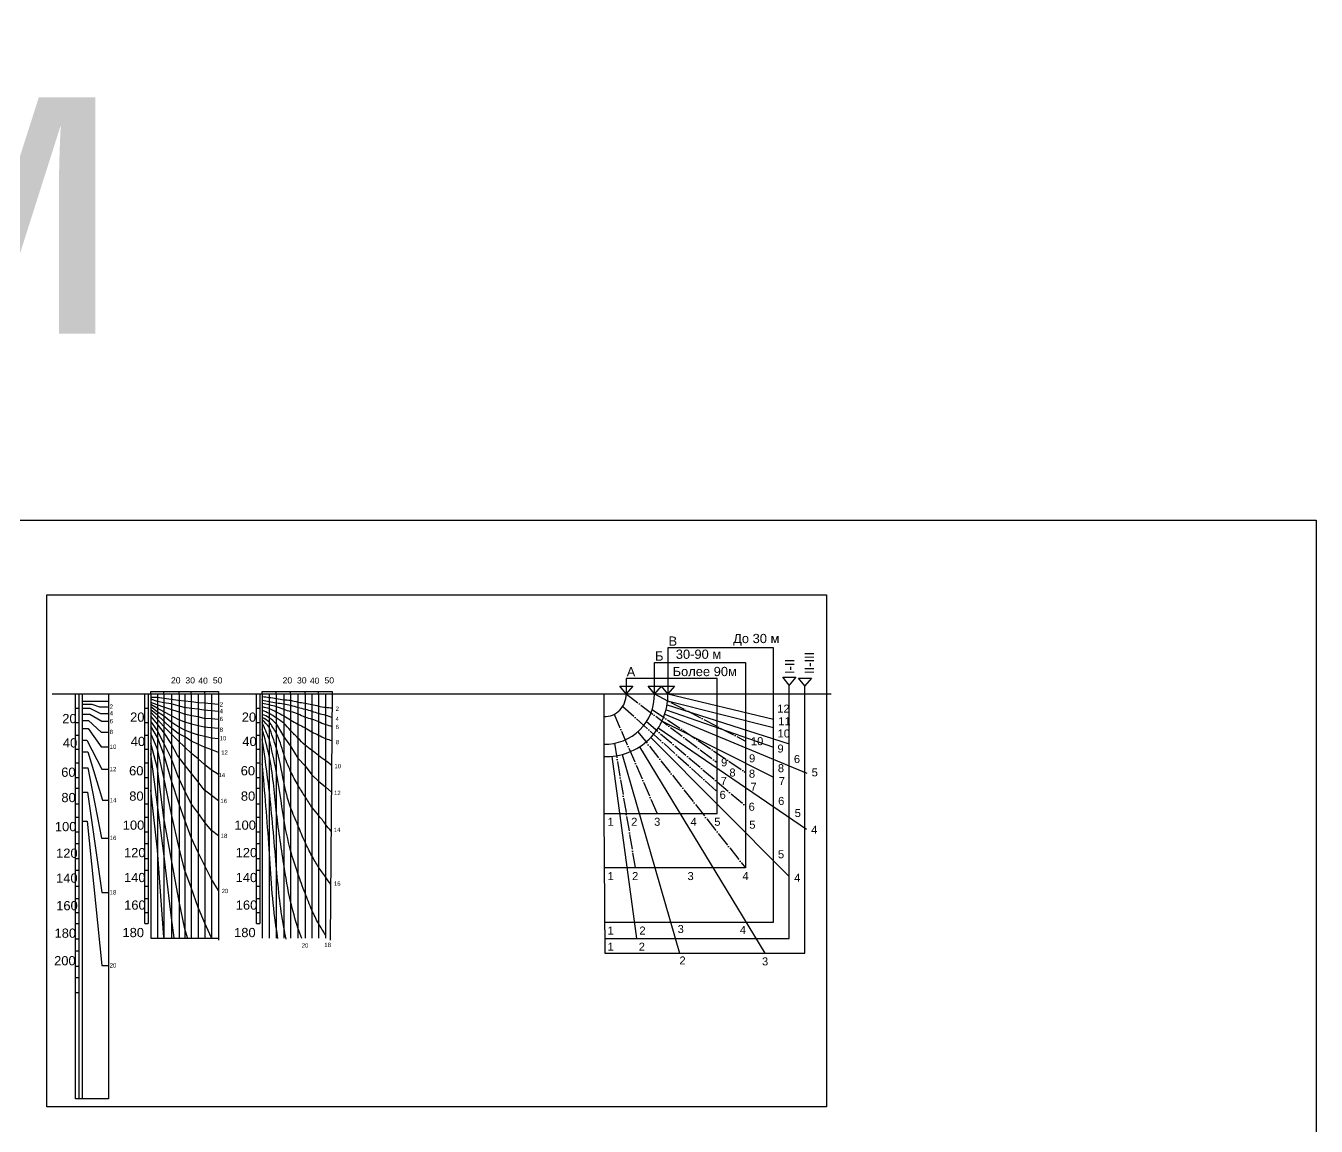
# Model space of a CAD drawing. Header units: millimetres. Extents: x 3866 to 35600, y -8896 to 9491.
# Drawn here: x 12171 to 14267, y 3456 to 5243 of the extents above; entities that cross this region are included whole.
import ezdxf

# ---------------------------------------------------------------- set-up
doc = ezdxf.new("R2010")
doc.units = ezdxf.units.MM
doc.linetypes.add('ACAD_ISO04W100', pattern=[30, 24, -3, 0, -3])
doc.layers.add('ВДМ', color=7, linetype='Continuous')
doc.layers.add('шум1', color=243, linetype='Continuous')
doc.styles.get("Standard").update_dxf_attribs({"font": 'arial.ttf'})
picture_1 = doc.add_image_def('image1.jpg', size_in_pixel=(1747, 1147))

msp = doc.modelspace()

# ---------------------------------------------------------------- linework, layer by layer
for points in [[(13111.636, 3786.824), (13385.204, 3786.824), (13385.204, 4232.834), (13213.877, 4232.834), (13213.877, 4157.632)], [(13191.951, 4157.632), (13191.951, 4208.529), (13339.902, 4208.529), (13339.902, 3875.282), (13111.636, 3875.282)], [(13109.661, 4157.632), (13109.661, 3963.511), (13294.127, 3963.511), (13294.127, 4183.014), (13145.892, 4183.014), (13145.892, 4157.632)], [(13111.636, 3760.57), (13410.713, 3760.57), (13410.713, 4172.182)], [(13410.713, 4172.182), (13400.526, 4184.781), (13421.676, 4184.781), (13410.713, 4172.182)], [(13436.397, 4170.975), (13426.21, 4183.574), (13447.36, 4183.574), (13436.397, 4170.975)], [(12213.193, 4157.632), (13479.252, 4157.632)], [(12256.851, 4157.632), (12256.851, 3500.078), (12251.602, 3500.078), (12251.602, 4157.632)], [(12305.073, 4157.632), (12305.073, 3499.708), (12251.602, 3499.708)], [(12262.264, 4157.632), (12262.264, 3499.708)], [(12364.066, 3784.639), (12364.066, 4157.632)], [(12369.315, 4157.632), (12369.315, 3784.639)], [(12373.534, 4157.632), (12373.534, 4161.751), (12483.711, 4161.751), (12483.711, 3757.729)], [(12373.534, 4157.632), (12373.534, 3760.952)], [(12483.711, 4140.496), (12471.981, 4141.725), (12461.044, 4142.87), (12450.579, 4143.365), (12439.857, 4144.662), (12428.183, 4146.075), (12418.35, 4147.264), (12407.015, 4148.635), (12395.553, 4150.271), (12383.949, 4151.928), (12373.534, 4151.928)], [(12384.42, 4157.632), (12384.42, 3760.952)], [(12394.708, 4157.632), (12394.708, 4161.751)], [(12394.708, 4157.632), (12394.708, 3760.952)], [(12407.225, 4157.632), (12407.225, 3760.952)], [(12419.549, 4157.632), (12419.549, 4161.751)], [(12419.549, 4157.632), (12419.549, 3760.952)], [(12429.242, 4157.632), (12429.242, 3760.952)], [(12439.041, 4157.632), (12439.041, 4161.751)], [(12439.041, 4157.632), (12439.041, 3760.952)], [(12450.877, 4157.632), (12450.877, 3760.952)], [(12461.557, 4157.632), (12461.557, 4161.751)], [(12461.557, 4157.632), (12461.557, 3760.952)], [(12472.395, 4157.632), (12472.395, 3760.952)], [(12545.418, 3784.639), (12545.418, 4157.632)], [(12550.667, 4157.632), (12550.667, 3784.639)], [(12554.887, 4157.632), (12554.887, 4161.751), (12668.561, 4161.751), (12665.064, 3757.729)], [(12554.887, 4157.632), (12554.887, 3760.952)], [(12565.969, 4157.632), (12565.969, 3760.952)], [(12577.523, 4157.632), (12577.523, 4161.751)], [(12577.523, 4157.632), (12577.523, 3760.952)], [(12589.745, 4157.632), (12589.745, 3760.952)], [(12600.902, 4157.632), (12600.902, 4161.751)], [(12600.902, 4157.632), (12600.902, 3760.952)], [(12612.848, 4157.632), (12612.848, 3760.952)], [(12624.281, 4157.632), (12624.281, 4161.751)], [(12624.281, 4157.632), (12624.281, 3760.952)], [(12635.444, 4157.632), (12635.444, 3760.952)], [(12646.015, 4157.632), (12646.015, 4161.751)], [(12646.015, 4157.632), (12646.015, 3760.952)], [(12657.65, 4157.632), (12657.65, 3760.952)], [(13109.661, 3963.511), (13111.636, 3736.744), (13436.397, 3736.744), (13436.397, 4170.975)], [(13145.892, 4157.632), (13135.705, 4170.231), (13156.855, 4170.231), (13145.892, 4157.632)], [(13191.951, 4157.632), (13181.764, 4170.231), (13202.914, 4170.231), (13191.951, 4157.632)], [(13213.877, 4157.632), (13203.69, 4170.231), (13224.84, 4170.231), (13213.877, 4157.632)], [(13213.877, 4157.632), (13385.204, 4116.857)], [(12251.602, 4134.426), (12256.851, 4134.426)], [(12262.264, 4145.7), (12305.073, 4145.7)], [(12262.264, 4140.853), (12277.685, 4140.954), (12290.224, 4136.914), (12305.073, 4136.914)], [(12262.264, 4134.768), (12262.264, 4134.768), (12274.756, 4134.768), (12292.048, 4126.083), (12305.073, 4126.083)], [(12364.066, 4134.426), (12369.315, 4134.426)], [(12483.711, 4128.909), (12471.523, 4130.146), (12459.59, 4131.27), (12450.247, 4132.731), (12439.666, 4134.192), (12428.044, 4135.797), (12418.231, 4138.367), (12406.524, 4141.514), (12394.704, 4143.2), (12384.674, 4145.583), (12373.534, 4149.256)], [(12483.711, 4116.095), (12471.78, 4116.998), (12460.552, 4117.848), (12450.417, 4120.271), (12439.873, 4122.188), (12428.488, 4125.083), (12418.092, 4128.614), (12406.371, 4132.596), (12395.044, 4136.443), (12384.049, 4140.157), (12373.534, 4143.709)], [(12483.711, 4101.293), (12471.428, 4102.55), (12460.521, 4103.666), (12450.457, 4106.047), (12439.619, 4108.697), (12427.934, 4112.158), (12417.982, 4116.062), (12406.147, 4122.536), (12394.687, 4128.804), (12384.294, 4134.488), (12373.534, 4140.649)], [(12483.711, 4084.882), (12472.284, 4085.741), (12461.472, 4088.601), (12451.162, 4090.746), (12439.921, 4094.393), (12428.715, 4098.929), (12417.832, 4105.006), (12406.14, 4112.412), (12394.541, 4121.921), (12384.016, 4128.571), (12373.534, 4136.534)], [(12483.711, 4062.783), (12472.665, 4067.091), (12461.161, 4071.327), (12451.154, 4075.824), (12440.063, 4080.809), (12428.722, 4087.771), (12418.061, 4093.556), (12405.251, 4103.762), (12395.511, 4112.755), (12384.353, 4123.059), (12373.534, 4132.13)], [(12545.418, 4134.426), (12550.667, 4134.426)], [(13210.851, 4131.879), (13385.204, 4071.481)], [(13212.532, 4139.956), (13410.713, 4076.415)], [(13213.401, 4146.546), (13385.204, 4103.268)], [(12251.602, 4111.342), (12256.851, 4111.342)], [(12262.264, 4124.667), (12274.42, 4124.667), (12294.179, 4113.232), (12305.073, 4113.232)], [(12262.264, 4114.426), (12272.293, 4114.426), (12292.964, 4095.706), (12305.073, 4095.706)], [(12364.066, 4111.342), (12369.315, 4111.342)], [(12483.711, 4026.695), (12472.064, 4033.853), (12461.079, 4043.322), (12450.614, 4052.342), (12439.902, 4060.8), (12428.339, 4072), (12418.372, 4081.654), (12406.062, 4093.579), (12394.174, 4105.094), (12385.292, 4115.651), (12373.534, 4127.89)], [(12483.711, 3983.831), (12472.473, 3992.624), (12460.458, 4002.026), (12450.67, 4014.662), (12439.832, 4028.652), (12428.152, 4043.729), (12417.264, 4057.784), (12406.727, 4077.15), (12395.141, 4094.621), (12384.733, 4108.358), (12373.534, 4121.615)], [(12483.711, 3927.461), (12472.141, 3935.943), (12462.019, 3948.374), (12451.252, 3963.66), (12440.083, 3978.717), (12429.286, 3998.608), (12417.769, 4024.787), (12406.218, 4054.83), (12394.093, 4079.046), (12384.204, 4098.796), (12373.534, 4113.41)], [(12545.418, 4111.342), (12550.667, 4111.342)], [(13204.343, 4113.633), (13385.204, 4022.3)], [(13208.718, 4124.572), (13439.446, 4028.813)], [(12251.602, 4090.673), (12256.851, 4090.673)], [(12262.264, 4101.486), (12271.776, 4101.486), (12293.022, 4071.678), (12305.073, 4071.678)], [(12364.066, 4090.673), (12369.315, 4090.673)], [(12483.711, 3838.652), (12472.395, 3856.646), (12461.557, 3878.201), (12450.877, 3900.229), (12439.041, 3924.643), (12429.242, 3952.825), (12419.549, 3978.69), (12407.225, 4016.664), (12394.708, 4059.695), (12384.42, 4086.873), (12373.534, 4105.516)], [(12472.395, 3761.294), (12461.557, 3785.36), (12450.877, 3810.554), (12439.041, 3843.198), (12429.242, 3870.929), (12419.549, 3907.404), (12407.225, 3962.201), (12394.708, 4021.766), (12384.42, 4068.189), (12373.534, 4093.487)], [(12545.418, 4090.673), (12550.667, 4090.673)], [(12577.523, 4109.08), (12589.745, 4087.777), (12600.902, 4073.033), (12612.848, 4053.453), (12624.281, 4040.789), (12635.444, 4026.517), (12646.015, 4015.934), (12657.65, 4006.536), (12667.143, 3997.921)], [(13198.232, 4102.503), (13439.31, 3937.896)], [(12251.602, 4068.057), (12256.851, 4068.057)], [(12262.264, 4082.642), (12269.895, 4082.642), (12294.346, 4035.401), (12305.073, 4035.401)], [(12364.066, 4068.057), (12369.315, 4068.057)], [(12433.382, 3761.348), (12429.242, 3776.135), (12419.549, 3820.572), (12407.225, 3888.345), (12394.708, 3956.201), (12384.42, 4036.522), (12373.534, 4077.865)], [(12545.418, 4068.057), (12550.667, 4068.057)], [(13167.704, 4071.781), (13371.264, 3736.744)], [(13186.208, 4087.092), (13410.713, 3860.954)], [(12262.264, 4063.575), (12271.522, 4063.575), (12295.369, 3984.94), (12305.073, 3984.94)], [(12411.383, 3761.434), (12407.225, 3793.989), (12394.708, 3898.5), (12384.42, 3977.792), (12373.534, 4060.475)], [(13122.669, 4056.224), (13162.806, 3760.57)], [(13139.522, 4059.269), (13232.93, 3736.744)], [(12251.602, 4045.727), (12256.851, 4045.727)], [(12262.264, 4037.891), (12271.114, 4037.891), (12293.656, 3923.608), (12305.073, 3923.608)], [(12364.066, 4045.727), (12369.315, 4045.727)], [(12545.418, 4045.727), (12550.667, 4045.727)], [(12251.602, 4021.771), (12256.851, 4021.771)], [(12251.602, 4004.459), (12256.851, 4004.459)], [(12364.066, 4021.771), (12369.315, 4021.771)], [(12364.066, 4004.459), (12369.315, 4004.459)], [(12545.418, 4021.771), (12550.667, 4021.771)], [(12545.418, 4004.459), (12550.667, 4004.459)], [(12262.264, 3998.326), (12270.938, 3998.326), (12294.27, 3835.216), (12305.073, 3835.216)], [(12394.708, 3762.674), (12384.42, 3903.961), (12373.534, 4001.413)], [(12251.602, 3979.369), (12256.851, 3979.369)], [(12364.066, 3979.369), (12369.315, 3979.369)], [(12545.418, 3979.369), (12550.667, 3979.369)], [(12251.602, 3957.537), (12256.851, 3957.537)], [(12262.264, 3951.084), (12270.12, 3951.084), (12294.361, 3716.58), (12305.073, 3716.58)], [(12364.066, 3957.537), (12369.315, 3957.537)], [(12545.418, 3957.537), (12550.667, 3957.537)], [(12251.602, 3933.942), (12256.851, 3933.942)], [(12364.066, 3933.942), (12369.315, 3933.942)], [(12545.418, 3933.942), (12550.667, 3933.942)], [(12251.602, 3914.828), (12256.851, 3914.828)], [(12364.066, 3914.828), (12369.315, 3914.828)], [(12545.418, 3914.828), (12550.667, 3914.828)], [(12251.602, 3890.133), (12256.851, 3890.133)], [(12364.066, 3890.133), (12369.315, 3890.133)], [(12545.418, 3890.133), (12550.667, 3890.133)], [(12251.602, 3871.451), (12256.851, 3871.451)], [(12364.066, 3871.451), (12369.315, 3871.451)], [(12545.418, 3871.451), (12550.667, 3871.451)], [(12251.602, 3845.183), (12256.851, 3845.183)], [(12364.066, 3845.183), (12369.315, 3845.183)], [(12545.418, 3845.183), (12550.667, 3845.183)], [(12251.602, 3825.363), (12256.851, 3825.363)], [(12364.066, 3825.363), (12369.315, 3825.363)], [(12545.418, 3825.363), (12550.667, 3825.363)], [(12251.602, 3802.728), (12256.851, 3802.728)], [(12364.066, 3802.728), (12369.315, 3802.728)], [(12545.418, 3802.728), (12550.667, 3802.728)], [(12251.602, 3784.639), (12256.851, 3784.639)], [(12364.066, 3784.639), (12369.315, 3784.639)], [(12545.418, 3784.639), (12550.667, 3784.639)], [(12251.602, 3759.786), (12256.851, 3759.786)], [(12373.534, 3760.952), (12483.711, 3760.952)], [(12251.602, 3740.328), (12256.851, 3740.328)], [(12251.602, 3715.318), (12256.851, 3715.318)], [(12251.602, 3696.926), (12256.851, 3696.926)], [(12251.602, 3672.69), (12256.851, 3672.69)]]:
    msp.add_lwpolyline(points)
at = {"linetype": 'ACAD_ISO04W100'}
for points in [[(13145.892, 4157.632), (13294.127, 4046.048)], [(13191.951, 4157.632), (13339.902, 4081.168)], [(13140.571, 4137.535), (13294.127, 3998.608)], [(13188.394, 4132.584), (13339.902, 4030.175)], [(13126.373, 4124.626), (13196.404, 3963.511)], [(13179.073, 4112.654), (13339.902, 3975.676)], [(13165.111, 4096.392), (13339.902, 3875.282)], [(13127.19, 4077.613), (13160.583, 3875.282)]]:
    msp.add_lwpolyline(points, dxfattribs=at)
for centre, radius, start, end in [((13110.618, 4156.218), 35.302, 268.446733, 2.295971), ((13111.869, 4156.228), 80.094, 268.420067, 1.004736), ((13113.269, 4156.399), 100.616, 267.944943, 0.702152)]:
    msp.add_arc(centre, radius, start, end)
for points in [[(12554.887, 4153.422), (12565.969, 4152.151), (12577.523, 4150.033), (12589.745, 4148.338), (12600.902, 4147.322), (12612.848, 4144.526), (12624.281, 4142.836), (12635.444, 4140.633), (12646.015, 4138.091), (12657.65, 4136.043), (12668.331, 4135.113)], [(12554.887, 4147.384), (12565.969, 4145.327), (12577.523, 4143.356), (12589.745, 4141.557), (12600.902, 4139.243), (12612.848, 4135.901), (12624.281, 4132.902), (12635.444, 4129.732), (12646.015, 4126.274), (12657.65, 4123.36), (12668.196, 4119.506)], [(12554.887, 4142.695), (12565.969, 4140.291), (12577.523, 4137.286), (12589.745, 4132.907), (12600.902, 4129.214), (12612.848, 4125.512), (12624.281, 4120.102), (12635.444, 4116.925), (12646.015, 4112.804), (12657.65, 4108.136), (12668.069, 4104.872)], [(12554.887, 4137.016), (12565.969, 4133.978), (12577.523, 4128.593), (12589.745, 4122.102), (12600.902, 4115.474), (12612.848, 4108.569), (12624.281, 4102.631), (12635.444, 4096.071), (12646.015, 4090.823), (12657.65, 4085.3), (12667.872, 4082.116)], [(12577.523, 4118.918), (12565.969, 4125.731), (12554.887, 4130.926)], [(12577.523, 4109.08), (12565.969, 4119.077), (12554.887, 4124.468)], [(12565.969, 4112.429), (12554.887, 4119.595)], [(12565.969, 4103.692), (12554.887, 4115.927)], [(12565.969, 4084.762), (12554.887, 4110.689)], [(12666.595, 3934.65), (12657.65, 3945.911), (12646.015, 3960.95), (12635.444, 3973.932), (12624.281, 3990.954), (12612.848, 4009.348), (12600.902, 4031.924), (12589.745, 4060.258), (12577.523, 4094.086), (12565.969, 4112.429)], [(12667.521, 4041.593), (12657.65, 4049.337), (12646.015, 4057.778), (12635.444, 4066.081), (12624.281, 4074.522), (12612.848, 4085.786), (12600.902, 4098.379), (12589.745, 4110.062), (12577.523, 4118.918)], [(12618.901, 3760.238), (12612.848, 3777.758), (12600.902, 3820.323), (12589.745, 3881.013), (12577.523, 3969.09), (12565.969, 4057.283), (12554.887, 4100.299)], [(12665.848, 3848.288), (12657.65, 3860.334), (12646.015, 3876.824), (12635.444, 3894.723), (12624.281, 3916.927), (12612.848, 3943.883), (12600.902, 3973.048), (12589.745, 4014.874), (12577.523, 4070.482), (12565.969, 4103.692)], [(12593.596, 3759.375), (12589.745, 3778.551), (12577.523, 3879.583), (12565.969, 4001.3), (12554.887, 4084.075)], [(12657.65, 3766.303), (12646.015, 3785.128), (12635.444, 3806.673), (12624.281, 3834.049), (12612.848, 3865.467), (12600.902, 3903.37), (12589.745, 3955.378), (12577.523, 4032.894), (12565.969, 4084.762)], [(12580.317, 3760.647), (12577.523, 3777.977), (12565.969, 3905.8), (12554.887, 4044.369)]]:
    msp.add_spline(points, degree=3)
at = {"layer": 'шум1'}
msp.add_lwpolyline([(10853.65, 4440.229), (14267.172, 4440.229), (14267.172, 2099.83), (10853.65, 2099.83)], close=True, dxfattribs=at)

# ---------------------------------------------------------------- texts
at = {"attachment_point": 1}
for s, width, insert, char_height in [('В', 7, (13214.896, 4251.022), 15), ('До 30 м', 115.12181, (13319.833, 4255.249), 15), ('Б', 15, (13192.97, 4226.717), 15), ('30-90 м', 115.12181, (13226.685, 4229.711), 15), ('А', 7, (13146.911, 4201.202), 15), ('Более 90м', 115.12181, (13221.468, 4201.653), 15), ('20', 7, (12406.48, 4184.732), 10), ('30', 7, (12429.923, 4184.732), 10), ('40', 7, (12450.826, 4184.251), 10), ('50', 7, (12474.54, 4184.732), 10), ('20', 7, (12587.833, 4184.732), 10), ('30', 7, (12611.276, 4184.732), 10), ('40', 7, (12632.179, 4184.251), 10), ('50', 7, (12655.893, 4184.732), 10), ('2', 7, (12306.889, 4140.638), 7), ('4', 7, (12485.528, 4133.388), 7), ('2', 7, (12485.528, 4144.219), 7), ('2', 7, (12673.88, 4137.191), 7), ('12', 7, (13391.559, 4140.386), 13), ('20', 7, (12229.836, 4125.191), 15), ('4', 7, (12306.889, 4129.807), 7), ('6', 7, (12306.889, 4116.956), 7), ('20', 7, (12340.118, 4127.551), 15), ('6', 7, (12485.528, 4120.537), 7), ('20', 7, (12521.471, 4127.551), 15), ('4', 7, (12673.88, 4120.537), 7), ('11', 7, (13393.161, 4119.881), 13), ('8', 7, (12306.889, 4099.429), 7), ('8', 7, (12485.528, 4103.011), 7), ('10', 7, (12485.486, 4089.264), 7), ('6', 7, (12673.87, 4107.526), 7), ('10', 7, (13392.001, 4099.967), 13), ('40', 7, (12230.807, 4085.696), 15), ('10', 7, (12306.889, 4075.402), 7), ('40', 7, (12341.088, 4088.056), 15), ('40', 7, (12522.441, 4088.056), 15), ('8', 7, (12674.169, 4083.033), 7), ('10', 7, (13348.641, 4087.463), 13), ('9', 7, (13391.814, 4075.468), 13), ('12', 7, (12487.995, 4065.902), 7), ('9', 7, (13300.212, 4053.096), 13), ('9', 7, (13345.642, 4059.589), 13), ('6', 7, (13418.506, 4058.47), 13), ('60', 7, (12228.147, 4038.067), 15), ('12', 7, (12306.889, 4039.125), 7), ('60', 7, (12338.429, 4040.427), 15), ('14', 7, (12483.711, 4029.526), 7), ('60', 7, (12519.782, 4040.427), 15), ('10', 7, (12672.064, 4043.922), 7), ('8', 7, (13313.769, 4036.563), 13), ('8', 7, (13345.427, 4034.642), 13), ('8', 7, (13392.477, 4043.569), 13), ('5', 7, (13447.414, 4036.795), 13), ('7', 7, (13299.642, 4022.9), 13), ('7', 7, (13347.988, 4013.415), 13), ('7', 7, (13394.031, 4022.646), 13), ('80', 7, (12228.39, 3996.876), 15), ('14', 7, (12306.889, 3988.663), 7), ('80', 7, (12338.672, 3999.236), 15), ('16', 7, (12486.722, 3987.325), 7), ('80', 7, (12520.025, 3999.236), 15), ('12', 7, (12671.384, 4000.45), 7), ('6', 7, (13297.779, 4000.352), 13), ('6', 7, (13392.954, 3990.409), 13), ('6', 7, (13344.927, 3980.904), 13), ('5', 7, (13419.823, 3970.729), 13), ('100', 7, (12217.876, 3949.724), 15), ('100', 7, (12328.158, 3952.084), 15), ('100', 7, (12509.51, 3952.084), 15), ('1', 7, (13115.917, 3956.545), 13), ('2', 7, (13154.107, 3956.545), 13), ('3', 7, (13191.432, 3956.545), 13), ('4', 7, (13250.644, 3956.545), 13), ('5', 7, (13289.155, 3956.545), 13), ('5', 7, (13346.044, 3951.792), 13), ('4', 7, (13446.556, 3943.534), 13), ('16', 7, (12306.889, 3927.332), 7), ('18', 7, (12487.222, 3930.684), 7), ('14', 7, (12670.903, 3940.286), 7), ('120', 7, (12219.833, 3906.471), 15), ('120', 7, (12330.19, 3907.459), 15), ('120', 7, (12511.542, 3907.459), 15), ('5', 7, (13392.628, 3903.767), 13), ('140', 7, (12219.795, 3865.97), 15), ('140', 7, (12330.152, 3866.959), 15), ('140', 7, (12511.504, 3866.959), 15), ('1', 7, (13115.917, 3868.316), 13), ('2', 7, (13155.612, 3868.316), 13), ('3', 7, (13245.696, 3868.316), 13), ('4', 7, (13334.931, 3868.316), 13), ('4', 7, (13419.105, 3865.747), 13), ('18', 7, (12306.889, 3838.939), 7), ('20', 7, (12488.713, 3841.097), 7), ('16', 7, (12671.139, 3853.092), 7), ('160', 7, (12220.027, 3821.288), 15), ('160', 7, (12330.384, 3822.276), 15), ('160', 7, (12511.737, 3822.276), 15), ('180', 7, (12217.333, 3776.618), 15), ('180', 7, (12327.69, 3777.607), 15), ('180', 7, (12509.043, 3777.607), 15), ('1', 7, (13115.917, 3779.858), 13), ('2', 7, (13167.57, 3779.858), 13), ('3', 7, (13229.609, 3782.379), 13), ('4', 7, (13330.792, 3780.88), 13), ('18', 7, (12655.582, 3753.506), 7), ('1', 7, (13115.917, 3753.604), 13), ('2', 7, (13166.435, 3753.604), 13), ('200', 7, (12216.598, 3731.818), 15), ('20', 7, (12618.852, 3752.549), 7), ('20', 7, (12306.889, 3720.304), 7), ('2', 7, (13232.561, 3731.219), 13), ('3', 7, (13366.708, 3729.75), 13)]:
    msp.add_mtext_dynamic_manual_height_columns(s, width=width, gutter_width=12.5, heights=[0], dxfattribs=dict(at, insert=insert, char_height=char_height))
at = {"char_height": 15, "attachment_point": 1, "rotation": 90}
for s, insert in [('II-III', (13436.033, 4190.073)), ('I-II', (13404.133, 4190.073))]:
    msp.add_mtext_dynamic_manual_height_columns(s, width=44.82479, gutter_width=12.5, heights=[0], dxfattribs=dict(at, insert=insert))
at = {"layer": 'ВДМ', "insert": (10862.183, 5243.009), "char_height": 500, "attachment_point": 1}
msp.add_mtext_dynamic_manual_height_columns('Шум', width=4.32334, gutter_width=12.5, heights=[0], dxfattribs=at)

# ---------------------------------------------------------------- pictures from other files: only their frames are drawn
image = msp.add_image(picture_1, insert=(12204.739, 3486.967), size_in_units=(1267.022, 831.868))
image.dxf.flags = 7

doc.saveas('drawing.dxf')
